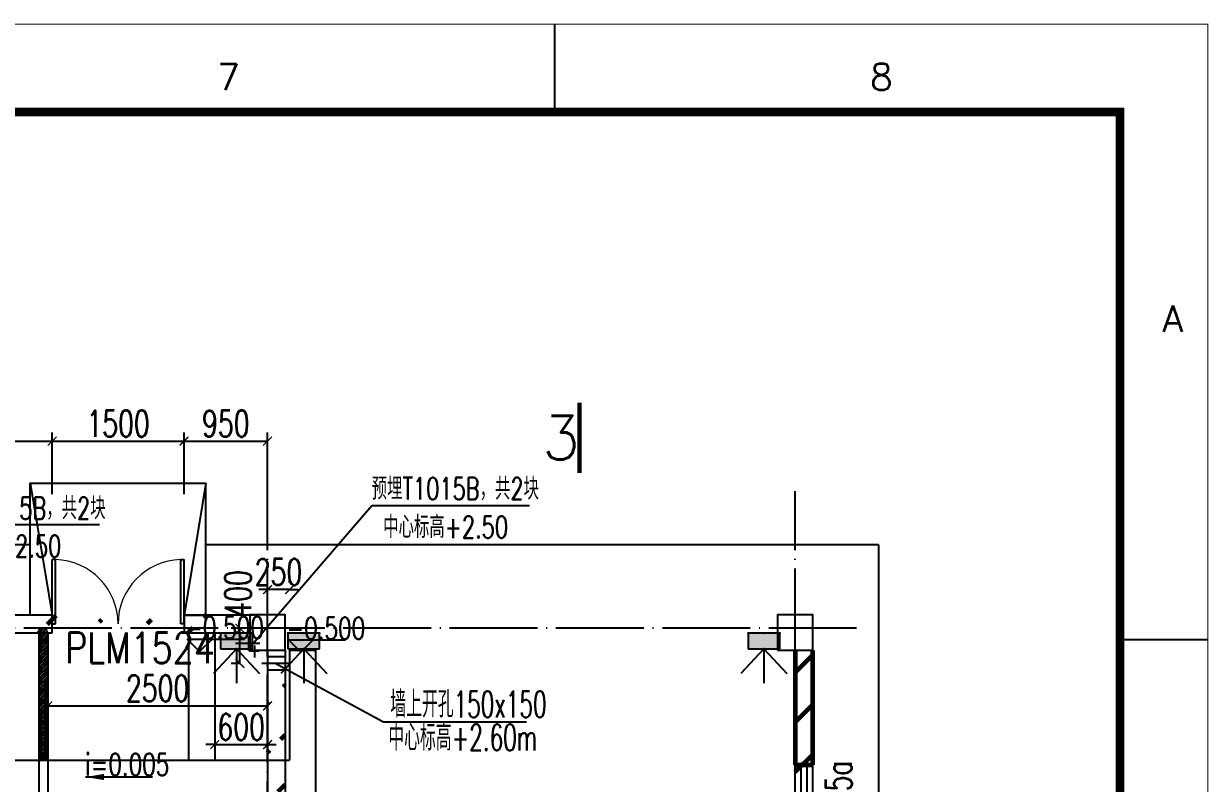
# Model space of a CAD drawing. Header units: millimetres. Extents: x 5779402 to 5838852, y 134142 to 176192.
# Drawn here: x 5825360 to 5838832, y 167533 to 176172 of the extents above; entities that cross this region are included whole.
import ezdxf
from ezdxf.enums import TextEntityAlignment as Align

# ---------------------------------------------------------------- set-up
doc = ezdxf.new("R2010")
doc.units = ezdxf.units.MM
doc.header["$LTSCALE"] = 1000
doc.linetypes.add('CENTERX2', pattern=[4, 2.5, -0.5, 0.5, -0.5])
doc.linetypes.add('DOTE', pattern=[2.4200000000000004, 2, -0.2, 0.02, -0.2])
doc.layers.get('0').update_dxf_attribs({"color": 8})
doc.layers.get('DEFPOINTS').update_dxf_attribs({"color": 8})
for name, color, linetype in [('-人员定位', 6, 'Continuous'), ('04-墙体WALL', 8, 'Continuous'), ('3T_WOOD', 8, 'Continuous'), ('bg', 8, 'Continuous'), ('COLUMN', 8, 'Continuous'), ('DIM', 8, 'Continuous'), ('DOTE', 8, 'DOTE'), ('Text', 8, 'Continuous'), ('THICK', 8, 'Continuous'), ('WALL_BR', 8, 'Continuous'), ('WINDOW', 8, 'Continuous'), ('WINDOW_TEXT', 8, 'Continuous'), ('中心线', 8, 'CENTERX2')]:
    doc.layers.add(name, color=color, linetype=linetype)
doc.layers.add('WALL', color=8, linetype='Continuous', lineweight=60)
doc.styles.add('_TCH_WINDOW', font='SIMPLEX', dxfattribs={"bigfont": 'GBCBIG'})
doc.styles.add('GEDITXT', font='geditxt.shx', dxfattribs={"width": 0.72, "height": 400, "bigfont": 'hztxt1.shx'})
doc.styles.add('HZ', font='geditxt.shx', dxfattribs={"width": 0.7, "bigfont": 'hztxt1.shx'})
doc.styles.get("Standard").update_dxf_attribs({"font": 'geditxt.shx', "width": 0.7, "bigfont": 'hztxt1.shx'})
doc.styles.add('TK', font='geditxt.shx', dxfattribs={"width": 0.7, "bigfont": 'hztxt1.shx'})
doc.styles.add('TSSD_Label', font='geditxt.shx', dxfattribs={"width": 0.7, "bigfont": 'hztxt1.shx'})
doc.styles.add('TSSD_Norm', font='geditxt.shx', dxfattribs={"bigfont": 'hztxt1.shx'})
doc.styles.add('TSSD_Rein', font='geditxt.shx', dxfattribs={"width": 0.7, "bigfont": 'hztxt1.shx'})
doc.dimstyles.new('TSSD_100_100$0', dxfattribs={"dimtxt": 300, "dimasz": 100, "dimexe": 100, "dimexo": 250, "dimgap": 50, "dimtad": 1, "dimdec": 0, "dimzin": 0, "dimdsep": 46, "dimtxsty": 'TSSD_Rein', "dimblk": 'ARCHTICK', "dimcen": 0, "dimclrt": 7, "dimadec": 0, "dimazin": 0, "dimtfac": 1, "dimtdec": 0, "dimtix": 1, "dimtmove": 2, "dimatfit": 3, "dimldrblk": '_TSDBK', "dimfxl": 0, "dimtvp": 0.7, "dimtolj": 1, "dimtzin": 0, "dimarcsym": 0})
pattern_1 = [(45, (0, 0), (-282.842712474619, 282.842712474619), [])]

# ---------------------------------------------------------------- blocks, each defined once
blk = doc.blocks.new('_ArchTick')
at = {"color": 0, "linetype": 'ByBlock', "const_width": 0.15}
blk.add_lwpolyline([(-0.5, -0.5), (0.5, 0.5)], dxfattribs=at)
blk = doc.blocks.new('*D208')
at = {"layer": 'DEFPOINTS', "color": 0, "transparency": 16777216}
for p in [(5827533.145722649, 168164.017438166), (5828133.20535188, 168164.017438166), (5828133.20535188, 167973.2291141416)]:
    blk.add_point(p, dxfattribs=at)
at = {"layer": 'DIM', "color": 0, "lineweight": -2, "transparency": 16777216}
for p, q in [((5827533.145722649, 167973.2291141416), (5827433.145722649, 167973.2291141416)), ((5827533.145722649, 167973.2291141416), (5828133.20535188, 167973.2291141416)), ((5827533.145722649, 167914.017438166), (5827533.145722649, 167873.2291141416)), ((5828133.20535188, 167973.2291141416), (5828233.20535188, 167973.2291141416)), ((5828133.20535188, 167914.017438166), (5828133.20535188, 167873.2291141416))]:
    blk.add_line(p, q, dxfattribs=at)
at = {"layer": 'DIM', "color": 0, "lineweight": -2, "transparency": 16777216, "xscale": 100, "yscale": 100, "zscale": 100}
blk.add_blockref('_ArchTick', (5827533.145722649, 167973.2291141416), dxfattribs=at)
at = {"layer": 'DIM', "color": 0, "lineweight": -2, "transparency": 16777216, "xscale": 100, "yscale": 100, "zscale": 100, "rotation": 180}
blk.add_blockref('_ArchTick', (5828133.20535188, 167973.2291141416), dxfattribs=at)
at = {"layer": 'DIM', "color": 7, "transparency": 16777216, "insert": (5827833.175537264, 168173.2291141416), "char_height": 300, "attachment_point": 5, "style": 'TSSD_Rein'}
blk.add_mtext('\\A1;600', dxfattribs=at)
blk = doc.blocks.new('_TSDBK')
blk.add_line((-1, 0), (0, 0))
blk.add_lwpolyline([(-0.7000000000000001, -0.7000000000000001, 0.5, 0.5, 0), (0.7000000000000001, 0.7000000000000001, 0.5, 0.5, 0)], format="xyseb")
blk = doc.blocks.new('*D224')
at = {"layer": 'DEFPOINTS', "color": 0, "transparency": 16777216}
for p in [(5825633.20535188, 169177.5556099422), (5828133.20535188, 169177.5556099422), (5828133.20535188, 168413.1943165523)]:
    blk.add_point(p, dxfattribs=at)
at = {"layer": 'DIM', "color": 0, "lineweight": -2, "transparency": 16777216}
for p, q in [((5825633.20535188, 168927.5556099422), (5825633.20535188, 168313.1943165523)), ((5828133.20535188, 168927.5556099422), (5828133.20535188, 168313.1943165523)), ((5825633.20535188, 168413.1943165523), (5828133.20535188, 168413.1943165523))]:
    blk.add_line(p, q, dxfattribs=at)
at = {"layer": 'DIM', "color": 0, "lineweight": -2, "transparency": 16777216, "xscale": 100, "yscale": 100, "zscale": 100, "rotation": 180}
blk.add_blockref('_ArchTick', (5825633.20535188, 168413.1943165523), dxfattribs=at)
at = {"layer": 'DIM', "color": 0, "lineweight": -2, "transparency": 16777216, "xscale": 100, "yscale": 100, "zscale": 100}
blk.add_blockref('_ArchTick', (5828133.20535188, 168413.1943165523), dxfattribs=at)
at = {"layer": 'DIM', "color": 7, "transparency": 16777216, "insert": (5826883.20535188, 168613.1943165523), "char_height": 300, "attachment_point": 5, "style": 'TSSD_Rein'}
blk.add_mtext('\\A1;2500', dxfattribs=at)
blk = doc.blocks.new('*D225')
at = {"layer": 'DEFPOINTS', "color": 0, "transparency": 16777216}
for p in [(5827819.527823202, 169296.0357153621), (5828070.107314643, 169296.0357153621), (5828070.107314643, 168896.0357153623)]:
    blk.add_point(p, dxfattribs=at)
at = {"layer": 'DIM', "color": 0, "lineweight": -2, "transparency": 16777216}
for p, q in [((5827820.107314643, 169296.0357153621), (5827719.527823202, 169296.0357153621)), ((5827819.527823202, 168896.0357153623), (5827819.527823202, 169296.0357153621)), ((5827820.107314643, 168896.0357153623), (5827719.527823202, 168896.0357153623))]:
    blk.add_line(p, q, dxfattribs=at)
at = {"layer": 'DIM', "color": 0, "lineweight": -2, "transparency": 16777216, "xscale": 100, "yscale": 100, "zscale": 100}
for p, rotation in [((5827819.527823202, 169296.0357153621), 90), ((5827819.527823202, 168896.0357153623), 270)]:
    blk.add_blockref('_ArchTick', p, dxfattribs=dict(at, rotation=rotation))
at = {"layer": 'DIM', "color": 7, "transparency": 16777216, "insert": (5827796.778211044, 169686.9538348027), "char_height": 300, "attachment_point": 5, "rotation": 90, "style": 'TSSD_Rein'}
blk.add_mtext('\\A1;400', dxfattribs=at)
blk = doc.blocks.new('*D228')
at = {"layer": 'DEFPOINTS', "color": 0, "transparency": 16777216}
for p in [(5828133.20535188, 169736.1028849349), (5828133.20535188, 169566.0693001485), (5828383.20535188, 169566.0693001485)]:
    blk.add_point(p, dxfattribs=at)
at = {"layer": 'DIM', "color": 0, "lineweight": -2, "transparency": 16777216}
for p, q in [((5828133.20535188, 169816.0693001485), (5828133.20535188, 169836.1028849349)), ((5828383.20535188, 169816.0693001485), (5828383.20535188, 169836.1028849349)), ((5828133.20535188, 169736.1028849349), (5828033.20535188, 169736.1028849349)), ((5828383.20535188, 169736.1028849349), (5828133.20535188, 169736.1028849349)), ((5828383.20535188, 169736.1028849349), (5828483.20535188, 169736.1028849349))]:
    blk.add_line(p, q, dxfattribs=at)
at = {"layer": 'DIM', "color": 0, "lineweight": -2, "transparency": 16777216, "xscale": 100, "yscale": 100, "zscale": 100}
blk.add_blockref('_ArchTick', (5828133.20535188, 169736.1028849349), dxfattribs=at)
at = {"layer": 'DIM', "color": 0, "lineweight": -2, "transparency": 16777216, "xscale": 100, "yscale": 100, "zscale": 100, "rotation": 180}
blk.add_blockref('_ArchTick', (5828383.20535188, 169736.1028849349), dxfattribs=at)
at = {"layer": 'DIM', "color": 7, "transparency": 16777216, "insert": (5828258.20535188, 169936.1028849349), "char_height": 300, "attachment_point": 5, "style": 'TSSD_Rein'}
blk.add_mtext('\\A1;250', dxfattribs=at)
blk = doc.blocks.new('$TCHSYS$WIN2D')
for p, q in [((-0.5, 0.5), (0.5, 0.5)), ((-0.5, 0.5), (-0.4999999999999999, -0.5)), ((0.5, 0.5), (0.4999999999999998, -0.5)), ((0.5, 0.1666666666666666), (-0.5, 0.1666666666666666)), ((0.5, -0.1666666666666667), (-0.5, -0.1666666666666667)), ((-0.4999999999999999, -0.5), (0.5, -0.5))]:
    blk.add_line(p, q)
blk = doc.blocks.new('*D256')
at = {"layer": 'DEFPOINTS', "color": 0, "transparency": 16777216}
for p in [(5828133.20535188, 171424.1856214564), (5827183.205352047, 170573.037675423), (5828133.20535188, 170573.037675423)]:
    blk.add_point(p, dxfattribs=at)
at = {"layer": 'DIM', "color": 0, "lineweight": -2, "transparency": 16777216}
for p, q in [((5827183.205352047, 170823.037675423), (5827183.205352047, 171524.1856214564)), ((5828133.20535188, 170823.037675423), (5828133.20535188, 171524.1856214564)), ((5827183.205352047, 171424.1856214564), (5828133.20535188, 171424.1856214564))]:
    blk.add_line(p, q, dxfattribs=at)
at = {"layer": 'DIM', "color": 0, "lineweight": -2, "transparency": 16777216, "xscale": 100, "yscale": 100, "zscale": 100, "rotation": 180}
blk.add_blockref('_ArchTick', (5827183.205352047, 171424.1856214564), dxfattribs=at)
at = {"layer": 'DIM', "color": 0, "lineweight": -2, "transparency": 16777216, "xscale": 100, "yscale": 100, "zscale": 100}
blk.add_blockref('_ArchTick', (5828133.20535188, 171424.1856214564), dxfattribs=at)
at = {"layer": 'DIM', "color": 7, "transparency": 16777216, "insert": (5827658.205351964, 171624.1856214564), "char_height": 300, "attachment_point": 5, "style": 'TSSD_Rein'}
blk.add_mtext('\\A1;950', dxfattribs=at)
blk = doc.blocks.new('*D257')
at = {"layer": 'DEFPOINTS', "color": 0, "transparency": 16777216}
for p in [(5827183.205352047, 171424.1856214564), (5825683.205352047, 170573.037675423), (5827183.205352047, 170573.037675423)]:
    blk.add_point(p, dxfattribs=at)
at = {"layer": 'DIM', "color": 0, "lineweight": -2, "transparency": 16777216}
for p, q in [((5825683.205352047, 170823.037675423), (5825683.205352047, 171524.1856214564)), ((5827183.205352047, 170823.037675423), (5827183.205352047, 171524.1856214564)), ((5825683.205352047, 171424.1856214564), (5827183.205352047, 171424.1856214564))]:
    blk.add_line(p, q, dxfattribs=at)
at = {"layer": 'DIM', "color": 0, "lineweight": -2, "transparency": 16777216, "xscale": 100, "yscale": 100, "zscale": 100, "rotation": 180}
blk.add_blockref('_ArchTick', (5825683.205352047, 171424.1856214564), dxfattribs=at)
at = {"layer": 'DIM', "color": 0, "lineweight": -2, "transparency": 16777216, "xscale": 100, "yscale": 100, "zscale": 100}
blk.add_blockref('_ArchTick', (5827183.205352047, 171424.1856214564), dxfattribs=at)
at = {"layer": 'DIM', "color": 7, "transparency": 16777216, "insert": (5826433.205352047, 171624.1856214564), "char_height": 300, "attachment_point": 5, "style": 'TSSD_Rein'}
blk.add_mtext('\\A1;1500', dxfattribs=at)
blk = doc.blocks.new('*D258')
at = {"layer": 'DEFPOINTS', "color": 0, "transparency": 16777216}
for p in [(5825683.205352047, 171424.1856214564), (5823633.20535188, 170573.037675423), (5825683.205352047, 170573.037675423)]:
    blk.add_point(p, dxfattribs=at)
at = {"layer": 'DIM', "color": 0, "lineweight": -2, "transparency": 16777216}
for p, q in [((5823633.20535188, 170823.037675423), (5823633.20535188, 171524.1856214564)), ((5825683.205352047, 170823.037675423), (5825683.205352047, 171524.1856214564)), ((5823633.20535188, 171424.1856214564), (5825683.205352047, 171424.1856214564))]:
    blk.add_line(p, q, dxfattribs=at)
at = {"layer": 'DIM', "color": 0, "lineweight": -2, "transparency": 16777216, "xscale": 100, "yscale": 100, "zscale": 100, "rotation": 180}
blk.add_blockref('_ArchTick', (5823633.20535188, 171424.1856214564), dxfattribs=at)
at = {"layer": 'DIM', "color": 0, "lineweight": -2, "transparency": 16777216, "xscale": 100, "yscale": 100, "zscale": 100}
blk.add_blockref('_ArchTick', (5825683.205352047, 171424.1856214564), dxfattribs=at)
at = {"layer": 'DIM', "color": 7, "transparency": 16777216, "insert": (5824658.205351964, 171624.1856214564), "char_height": 300, "attachment_point": 5, "style": 'TSSD_Rein'}
blk.add_mtext('\\A1;2050', dxfattribs=at)
blk = doc.blocks.new('$DorLib2D$00000002')
for p, q in [((-0.5, -5.684341886080802e-17), (-0.5000000000000007, 0.4875)), ((-0.4750000000000007, 0.4875), (-0.5000000000000007, 0.4875)), ((-0.475, -2.842170943040401e-17), (-0.4750000000000007, 0.4875)), ((0.475, -2.842170943040401e-17), (0.4750000000000007, 0.4875)), ((0.4750000000000007, 0.4875), (0.5000000000000007, 0.4875)), ((0.5, -5.684341886080802e-17), (0.5000000000000007, 0.4875)), ((-0.5, -5.684341886080802e-17), (-0.475, -2.842170943040401e-17)), ((0.5, -5.684341886080802e-17), (0.475, -2.842170943040401e-17))]:
    blk.add_line(p, q)
at = {"lineweight": 13}
for centre, start, end in [((-0.4875, -4.263256414560601e-17), 0, 88.53071641864632), ((0.4875, -4.263256414560601e-17), 91.4692835813537, 180)]:
    blk.add_arc(centre, 0.4875, start, end, dxfattribs=at)
blk = doc.blocks.new('_FZHK')
blk.add_lwpolyline([(-0.5, -0.5), (0.5, -0.5), (0.5, 0.5), (-0.5, 0.5)], close=True)
blk = doc.blocks.new('GEDI_WK_A2')
at = {"color": 3}
for p, q in [((519.75, 410), (519.75, 420)), ((584, 350), (594, 350))]:
    blk.add_line(p, q, dxfattribs=at)
for points, const_width in [([(0, 0), (594, 0), (594, 420), (0, 420)], 0.1), ([(25, 10), (584, 10), (584, 410), (25, 410)], 1)]:
    blk.add_lwpolyline(points, close=True, dxfattribs=dict(at, const_width=const_width))
for s, p in [('7', (482.625, 414)), ('8', (556.875, 414))]:
    blk.add_text(s, height=3, dxfattribs=at).set_placement(p, align=Align.MIDDLE)
blk.add_text('A', height=3, dxfattribs=at).set_placement((590, 385), align=Align.CENTER)
blk = doc.blocks.new('CEEC_TK_A2')
blk.add_blockref('GEDI_WK_A2', (0, 0))
at = {"style": 'TK', "width": 0.85}
for tag, height, p in [('PROJECTNAME', 4.75, (529, 44)), ('PHASE', 4, (571, 44)), ('DRAWINGNAME', 4.75, (539, 31))]:
    blk.add_attdef(tag, text='', height=height, dxfattribs=at).set_placement(p, align=Align.MIDDLE_CENTER)
for tag, p, height in [('APPROVE', (416, 32.75), 3.5), ('DESIGN', (461, 32.75), 3.5), ('REVIEW1', (416, 25.75), 3.5), ('DRAW', (461, 25.75), 3.5), ('REVIEW2', (416, 18.75), 3.5), ('PROPORTION', (461, 18.75), 3.5), ('DRAWINGNUMBER', (511, 18.5), 4), ('CHECK', (416, 11.75), 3.5), ('DATE', (461, 11.75), 3.5), ('VERSION', (577, 11.75), 3.5)]:
    blk.add_attdef(tag, p, '', height=height, dxfattribs=at)
blk = doc.blocks.new('定位基站')
at = {"layer": '-人员定位', "ltscale": 0.01}
h = blk.add_hatch(color=256, dxfattribs=at)
h.dxf.hatch_style = 1
h.paths.add_polyline_path([(406523.9891417791, 477797.9968768524), (406523.9891417791, 477617.0559842106), (406162.1073564942, 477617.0559842106), (406162.1073564942, 477797.9968768524)])
at = {"layer": '-人员定位', "color": 6}
for p, q in [((406343.0482491367, 477797.9968768524), (406343.0482491367, 478186.0658077138)), ((406343.0482491367, 477797.9968768524), (406082.1860954517, 478076.6380122445)), ((406343.0482491367, 477797.9968768524), (406603.9104028216, 478076.6380122445)), ((406343.0482491367, 477995.4534284034), (406343.0482491367, 477995.4534284034)), ((406162.1073564942, 477797.9968768524), (406523.9891417791, 477797.9968768524)), ((406162.1073564942, 477617.0559842106), (406162.1073564942, 477797.9968768524)), ((406523.9891417791, 477797.9968768524), (406523.9891417791, 477617.0559842106)), ((406523.9891417791, 477617.0559842106), (406162.1073564942, 477617.0559842106))]:
    blk.add_line(p, q, dxfattribs=at)
for p in [(406343.0482491367, 477797.9968768524), (406162.1073564942, 477617.0559842103), (406343.0482491367, 477617.0559842106), (406523.9891417791, 477617.0559842103)]:
    blk.add_point(p, dxfattribs=at)

msp = doc.modelspace()

# ---------------------------------------------------------------- hatches: boundary and pattern name
at = {"layer": '3T_WOOD'}
for points in [[(5827933.205351877, 169197.6005021697), (5827921.205351876, 169197.6005021697), (5827921.205351877, 169047.6005021697), (5827933.205351876, 169047.6005021697)], [(5828033.205351875, 169035.6005021697), (5827933.205351871, 169035.6005021697), (5827933.205351871, 169047.6005021697), (5828033.205351875, 169047.6005021697)]]:
    msp.add_hatch(color=256, dxfattribs=at).paths.add_polyline_path(points)
at = {"layer": 'bg'}
h = msp.add_hatch(dxfattribs=at)
h.set_pattern_fill('ANSI32', color=256, scale=3, style=0)
h.set_pattern_definition([(45, (-140122.7876630211, -46745.58701585612), (-20.20557627240559, 20.2055762724056), []), (45, (-140109.3172730207, -46745.58701585612), (-20.20557627240559, 20.2055762724056), [])])
h.paths.add_polyline_path([(5825633.20535188, 169296.0357153639), (5825533.20535188, 169296.0357153639), (5825533.205351879, 167796.2864832143), (5825633.205351879, 167796.2864832143)])
at = {"layer": 'WALL'}
h = msp.add_hatch(dxfattribs=at)
h.set_pattern_fill('METAL', color=256, scale=100, style=0)
h.set_pattern_definition(pattern_1)
edge = h.paths.add_edge_path()
edge.add_line((5825683.205352048, 169446.035715326), (5823833.205351877, 169446.035715306))
edge.add_line((5823833.205351877, 169246.0357153193), (5825683.205352047, 169246.0357153575))
edge.add_line((5823433.205351877, 169446.035715461), (5822133.205352047, 169446.0357154045))
edge.add_line((5822133.205352047, 169246.0357153918), (5823433.205351877, 169246.0357154692))
edge.add_line((5827983.205352047, 169446.0357155398), (5827183.205352047, 169446.035715326))
edge.add_line((5827183.205352048, 169246.0357153446), (5827933.205351877, 169246.0357151835))
h = msp.add_hatch(dxfattribs=at)
h.set_pattern_fill('METAL', color=256, scale=100, style=0)
h.set_pattern_definition(pattern_1)
edge = h.paths.add_edge_path()
edge.add_line((5828133.205351907, 164619.0357153637), (5828133.205351903, 160546.0357153622))
edge.add_line((5828333.205351855, 164619.0357153637), (5828333.205351905, 160546.0357153622))
edge.add_line((5828133.205351818, 169047.6005021461), (5828133.205351845, 164969.0357153637))
edge.add_line((5828333.205351877, 169047.6005021461), (5828333.205351837, 164969.0357153637))
h = msp.add_hatch(dxfattribs=at)
h.set_pattern_fill('METAL', color=256, scale=100, style=0)
h.set_pattern_definition(pattern_1)
edge = h.paths.add_edge_path()
edge.add_line((5834133.20535208, 166244.4709286575), (5834133.205351957, 164969.4709285557))
edge.add_line((5834333.205351879, 164969.4709285557), (5834333.205351979, 166244.4709286575))
edge.add_line((5834333.205351991, 167744.4709286575), (5834333.20535206, 169044.4709285557))
edge.add_line((5834133.205351993, 169044.4709285557), (5834133.205352074, 167744.4709286575))

# ---------------------------------------------------------------- linework, layer by layer
for p, q in [((5828333.205351876, 168971.0357153623), (5828133.205351874, 168971.0357153613)), ((5828333.205351876, 168821.0357153623), (5828133.205351874, 168821.0357153632)), ((5829442.681574211, 168233.717355384), (5828219.233817346, 168896.0357153623)), ((5829442.681574211, 168233.717355384), (5831077.46907711, 168233.717355384))]:
    msp.add_line(p, q)
at = {"layer": '04-墙体WALL'}
for p, q in [((5825433.205352048, 170246.035715364), (5809533.205352293, 170246.035715364)), ((5835083.20535188, 170246.035715364), (5827433.205352292, 170246.035715364)), ((5835083.20535188, 170246.035715364), (5835083.20535188, 169296.8139696497)), ((5835083.20535188, 169296.8139696497), (5835083.20535188, 159346.0357153635))]:
    msp.add_line(p, q, dxfattribs=at)
at = {"layer": '3T_WOOD'}
for p, q in [((5827933.205351877, 169080.1873492443), (5829321.183743297, 170692.5323873478)), ((5829321.183743297, 170692.5323873478), (5831112.232855315, 170692.5323873478)), ((5824240.298900078, 170475.8012692517), (5826223.767394412, 170475.8012692517)), ((5827220.417205939, 169171.8611400356), (5827866.552659675, 169171.8611400356)), ((5827361.042205939, 169031.2361400356), (5827220.417205939, 169171.8611400356)), ((5827361.042205939, 169031.2361400356), (5827501.667205939, 169171.8611400356)), ((5828044.881295776, 169122.6005021697), (5827769.292927789, 169122.6005021697)), ((5827983.205351873, 169101.800871888), (5827983.205351873, 168963.1239978919)), ((5828372.308523006, 169163.4195917992), (5829018.443976742, 169163.4195917992)), ((5828512.933523006, 169022.7945917992), (5828372.308523006, 169163.4195917992)), ((5828512.933523006, 169022.7945917992), (5828653.558523006, 169163.4195917992)), ((5828383.20535188, 169046.0357153621), (5828683.20535188, 169046.0357153621)), ((5828383.20535188, 169046.0357153621), (5828383.205351879, 167796.2864832128)), ((5828683.20535188, 162646.0357153622), (5828683.20535188, 169046.0357153621)), ((5819783.20535188, 167796.2864832129), (5828383.20535188, 167796.2864832128)), ((5826064.786642683, 167604.9359857648), (5826825.237751774, 167604.9359857648))]:
    msp.add_line(p, q, dxfattribs=at)
for points in [[(5827933.205351877, 169197.6005021697), (5827933.205351877, 169047.6005021697), (5827921.205351877, 169047.6005021697), (5827921.205351877, 169197.6005021697)], [(5828033.205351875, 169035.6005021697), (5827933.205351871, 169035.6005021697), (5827933.205351871, 169047.6005021697), (5828033.205351875, 169047.6005021697)]]:
    msp.add_lwpolyline(points, close=True, dxfattribs=at)
msp.add_lwpolyline([(5826064.786642683, 167604.9359857652, 0, 69.99999999999999, 0), (5826274.786642683, 167604.9359857652, 69.99999999999999, 69.99999999999999, 0)], format="xyseb", dxfattribs=at)
at = {"layer": 'bg', "ltscale": 1000}
for p, q in [((5825533.20535188, 169246.0357153544), (5825533.205351878, 160346.0357153577)), ((5825633.20535188, 169246.0357153564), (5825633.205351878, 160346.035715354))]:
    msp.add_line(p, q, dxfattribs=at)
at = {"layer": 'bg'}
for p, q in [((5827233.145722649, 169246.0357153338), (5827233.145722649, 167796.2864832143)), ((5827533.145722649, 169246.0357153338), (5827533.145722649, 167796.2864832143))]:
    msp.add_line(p, q, dxfattribs=at)
at = {"layer": 'DIM'}
msp.add_line((5827533.145722649, 169246.0357152694), (5827533.145722649, 167796.2864832143), dxfattribs=at)
at = {"layer": 'DOTE', "ltscale": 0.5}
for p, q in [((5828133.20535188, 159296.0357153638), (5828133.20535188, 170853.9643945163)), ((5834133.20535188, 159296.0357153638), (5834133.20535188, 170853.9643945153)), ((5834833.20535188, 169296.0357153638), (5787833.20535188, 169296.0357153638))]:
    msp.add_line(p, q, dxfattribs=at)
at = {"layer": 'THICK'}
msp.add_lwpolyline([(5831681.170483524, 171063.762281113, 50, 50, 0), (5831681.170483524, 171863.762281113, 50, 50, 0)], format="xyseb", dxfattribs=at)
at = {"layer": 'WALL', "lineweight": -2}
for p, q in [((5825683.205352048, 169446.035715326), (5823833.205351877, 169446.035715306)), ((5825683.205352047, 169246.0357153575), (5825683.205352048, 169446.035715326)), ((5827183.205352047, 169446.035715326), (5827183.205352048, 169246.0357153446)), ((5827983.205352047, 169446.0357155398), (5827183.205352047, 169446.035715326)), ((5823833.205351877, 169246.0357153193), (5825683.205352047, 169246.0357153575)), ((5827183.205352048, 169246.0357153446), (5827933.205351877, 169246.0357151835)), ((5828133.205351818, 169047.6005021461), (5828133.205351845, 164996.0357153638)), ((5828333.205351877, 169047.6005021461), (5828333.205351837, 164969.0357153637))]:
    msp.add_line(p, q, dxfattribs=at)
at = {"layer": 'WALL'}
for p, q in [((5834083.205352131, 169047.600502146), (5834083.205352011, 169047.600502146)), ((5834133.205351993, 169044.4709285557), (5834133.205352074, 167744.4709286575)), ((5834333.205351991, 167744.4709286575), (5834333.20535206, 169044.4709285557)), ((5834133.205352074, 167744.4709286575), (5834333.205351991, 167744.4709286575))]:
    msp.add_line(p, q, dxfattribs=at)
at = {"layer": 'WALL_BR'}
for points in [[(5825433.205352048, 170946.0357154045), (5825683.205352048, 169446.0357154045), (5825433.205352048, 169446.0357154045), (5825433.205352048, 170946.0357154045), (5827433.205352292, 170946.0357154045)], [(5827433.205352292, 170946.0357154045), (5827183.205352292, 169446.0357154045), (5827433.205352292, 169446.0357154045), (5827433.205352292, 170946.0357154045), (5827433.205352292, 170946.0357154045)]]:
    msp.add_lwpolyline(points, dxfattribs=at)
at = {"layer": '中心线', "ltscale": 300}
msp.add_line((5828396.303389108, 168896.0357153623), (5828070.107314643, 168896.0357153623), dxfattribs=at)

# ---------------------------------------------------------------- block references
at = {"layer": '-人员定位', "xscale": -1, "rotation": 180}
for p in [(5421437.046066228, 646859.3371760519), (5422202.080938518, 646859.3371760519), (5427435.525459887, 646859.3371760519)]:
    msp.add_blockref('定位基站', p, dxfattribs=at)
at = {"layer": 'COLUMN', "xscale": 400, "yscale": 400, "zscale": 400}
for p in [(5828133.205351877, 169247.6005021683), (5834133.205351877, 169247.6005021672)]:
    msp.add_blockref('_FZHK', p, dxfattribs=at)
at = {"layer": 'DIM', "xscale": 100, "yscale": 100, "zscale": 100}
msp.add_blockref('CEEC_TK_A2', (5779427.437575042, 134166.8855569992), dxfattribs=at)
at = {"layer": 'WINDOW', "xscale": 1500, "yscale": 1500, "zscale": 1500}
msp.add_blockref('$DorLib2D$00000002', (5826433.205352047, 169346.0357153638), dxfattribs=at)
at = {"layer": 'WINDOW'}
ref = msp.add_blockref('$TCHSYS$WIN2D', (5834233.205351991, 166994.4709285531), dxfattribs=dict(at, xscale=-1500, yscale=200, zscale=-1500, rotation=270))
ref.add_attrib('A', 'LC1515a', (5834776.610996061, 166559.4709285526), dxfattribs={"layer": 'WINDOW_TEXT', "height": 297.5, "rotation": 90, "style": '_TCH_WINDOW', "width": 0.7058823529411765})

# ---------------------------------------------------------------- texts
at = {"style": 'GEDITXT', "width": 0.6}
for s, p in [('墙上开孔150x150', (5829529.625441081, 168282.2189221819)), ('中心标高+2.60m', (5829506.979988198, 167904.4142630211))]:
    msp.add_text(s, height=300, dxfattribs=at).set_placement(p)
at = {"layer": '3T_WOOD'}
for s, height, style, width, p in [('预埋T1015B，共2块', 250, 'HZ', 0.7, (5829317.644231179, 170759.039446806)), ('预埋T1515B，共2块', 250, 'HZ', 0.7, (5824389.417638169, 170536.864264808)), ('中心标高+2.50', 250, 'HZ', 0.7, (5829448.181898088, 170322.7379566681)), ('中心标高+2.50', 250, 'HZ', 0.7, (5824367.297054869, 170106.006838572)), ('-0.500', 249.9999999999999, 'GEDITXT', 0.72, (5827197.015523425, 169179.5599039822)), ('-0.500', 249.9999999999999, 'GEDITXT', 0.72, (5828348.906840492, 169171.1183557457)), ('i=0.005', 250, 'GEDITXT', 0.72, (5826060.165134058, 167621.6921889355))]:
    msp.add_text(s, height=height, dxfattribs=dict(at, style=style, width=width)).set_placement(p)
at = {"layer": 'Text', "style": 'TSSD_Norm', "width": 0.8}
msp.add_text('PLM1524', height=350, dxfattribs=at).set_placement((5825831.815084489, 168898.0330496248))
at = {"layer": 'THICK', "style": 'TSSD_Label'}
msp.add_text('3', height=500, dxfattribs=at).set_placement((5831256.170483524, 171213.762281113))

# ---------------------------------------------------------------- dimensions: what is measured, and where the dimension line sits
at = {"layer": 'DIM'}
for base, p1, p2, picture, middle in [((5825683.205352047, 171424.1856214564), (5823633.20535188, 170573.037675423), (5825683.205352047, 170573.037675423), '*D258', (5824658.205351964, 171624.1856214564)), ((5827183.205352047, 171424.1856214564), (5825683.205352047, 170573.037675423), (5827183.205352047, 170573.037675423), '*D257', (5826433.205352047, 171624.1856214564)), ((5828133.20535188, 171424.1856214564), (5827183.205352047, 170573.037675423), (5828133.20535188, 170573.037675423), '*D256', (5827658.205351964, 171624.1856214564)), ((5828133.20535188, 169736.1028849349), (5828383.20535188, 169566.0693001485), (5828133.20535188, 169566.0693001485), '*D228', (5828258.20535188, 169936.1028849349)), ((5828133.20535188, 168413.1943165523), (5825633.20535188, 169177.5556099422), (5828133.20535188, 169177.5556099422), '*D224', (5826883.20535188, 168613.1943165523)), ((5828133.20535188, 167973.2291141416), (5827533.145722649, 168164.017438166), (5828133.20535188, 168164.017438166), '*D208', (5827833.175537264, 168173.2291141416))]:
    dim = msp.add_linear_dim(base=base, p1=p1, p2=p2, dimstyle='TSSD_100_100$0', dxfattribs=at)
    dim.commit()
    dim.dimension.update_dxf_attribs({"geometry": picture, "text_midpoint": middle})
dim = msp.add_linear_dim(base=(5827819.527823202, 169296.0357153621), p1=(5828070.107314643, 168896.0357153623), p2=(5828070.107314643, 169296.0357153621), angle=90, dimstyle='TSSD_100_100$0', dxfattribs=at)
dim.commit()
dim.dimension.update_dxf_attribs({"geometry": '*D225', "text_midpoint": (5827796.778211044, 169686.9538348027), "dimtype": 160})

doc.saveas('drawing.dxf')
